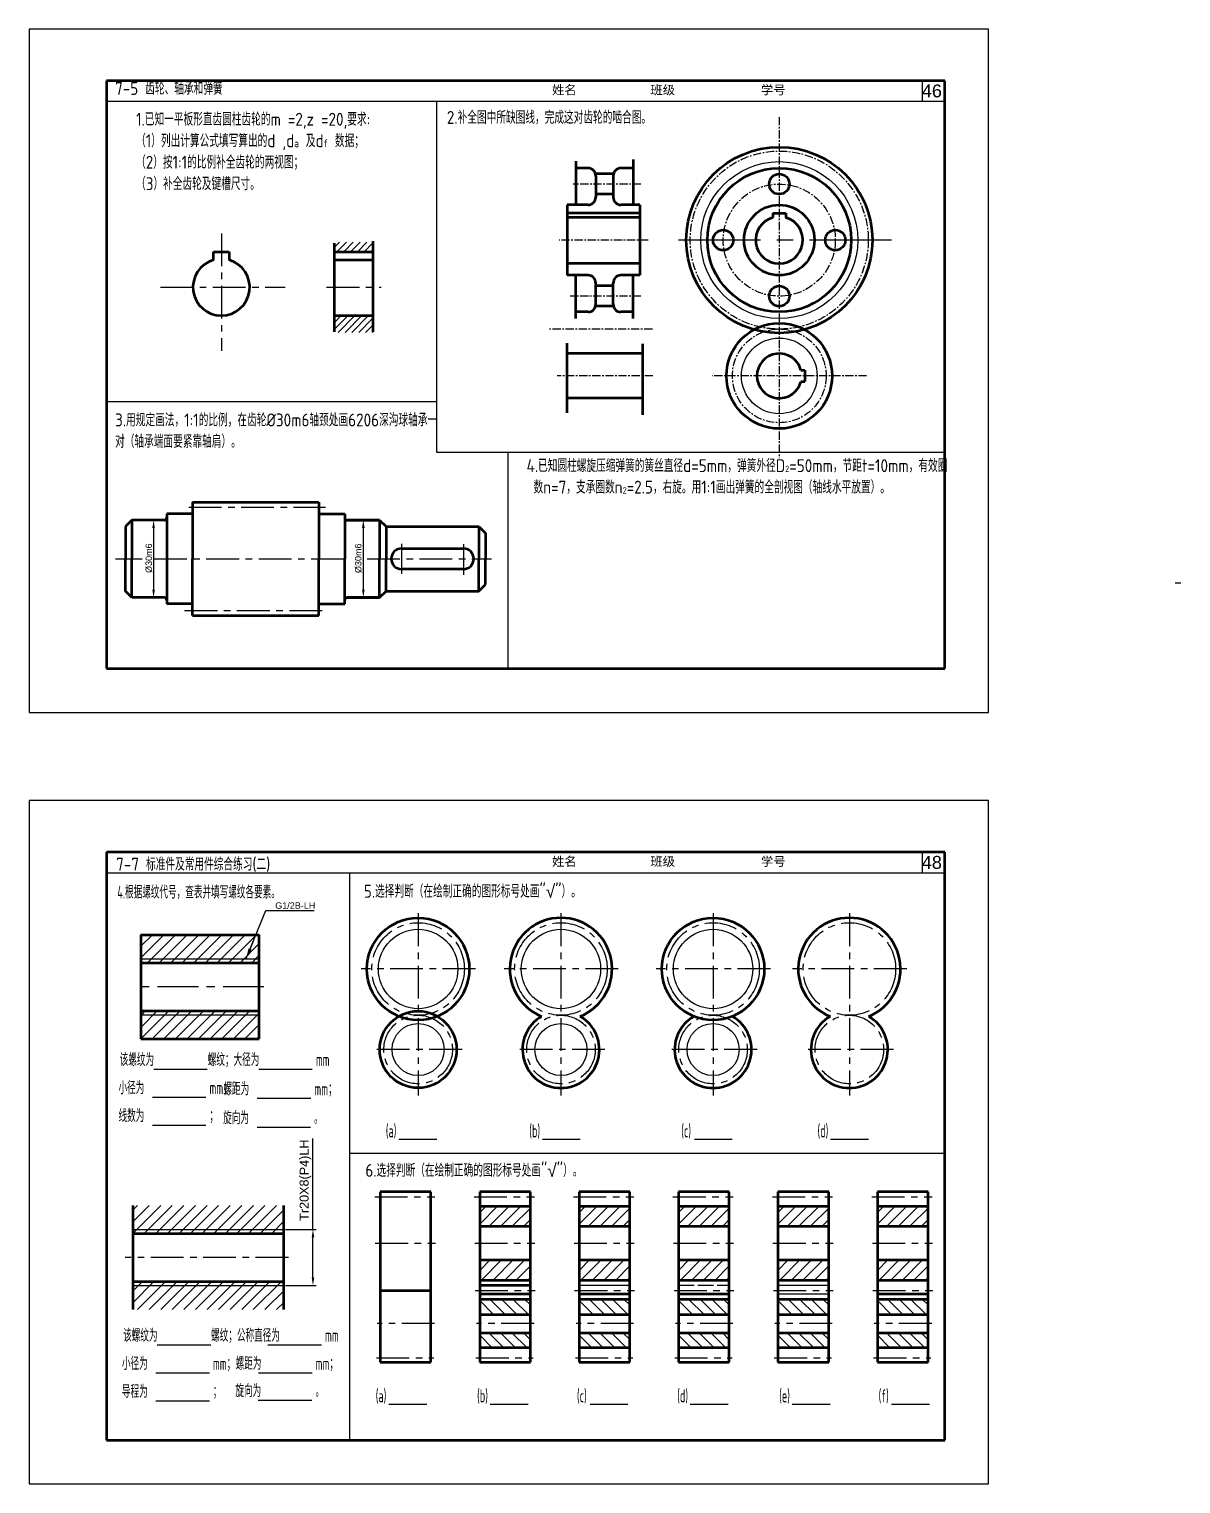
# Model space of a CAD drawing. Header units: millimetres. Extents: x 2332 to 3536, y 1191 to 2069.
# Drawn here: x 2748 to 3194, y 1191 to 1755 of the extents above; entities that cross this region are included whole.
import ezdxf
from ezdxf import colors
from ezdxf.entities.mleader import LeaderData, LeaderLine
from ezdxf.enums import TextEntityAlignment as Align
from ezdxf.math import Vec2, Vec3

# ---------------------------------------------------------------- set-up
doc = ezdxf.new("R2010")
doc.units = ezdxf.units.MM
doc.linetypes.add('ACAD_ISO02W100', pattern=[15, 12, -3])
doc.linetypes.add('CENTER', pattern=[50.8, 31.75, -6.35, 6.35, -6.35])
doc.layers.add('11(wz)', color=7, linetype='Continuous', lineweight=25)
doc.layers.add('粗实线', color=7, linetype='Continuous', lineweight=53)
for name, color, linetype in [('3中心线层', 1, 'CENTER'), ('4虚线层', 6, 'ACAD_ISO02W100'), ('ST文字', 7, 'Continuous'), ('TEXT', 7, 'Continuous'), ('THIN', 7, 'Continuous'), ('中心线', 1, 'CENTER'), ('尺寸标注', 250, 'Continuous'), ('文字', 7, 'Continuous'), ('细实线', 7, 'Continuous')]:
    doc.layers.add(name, color=color, linetype=linetype)
doc.styles.add('CTXT', font='', dxfattribs={"width": 0.67, "height": 5})
doc.styles.add('dim', font='arial.ttf')
doc.styles.add('样式 1', font='arial.ttf', dxfattribs={"height": 5})
doc.styles.add('汉字', font='gbenor.shx', dxfattribs={"height": 5, "bigfont": 'gbcbig.shx'})
doc.styles.get('CTXT').set_extended_font_data('FangSong_GB2312')
doc.dimstyles.new('ISO-25', dxfattribs={"dimtxt": 2.5, "dimasz": 3, "dimexe": 1.25, "dimexo": 0.625, "dimtad": 1, "dimdec": 0, "dimtxsty": 'dim', "dimcen": 2.5, "dimadec": 0, "dimazin": 0, "dimtfac": 1, "dimtdec": 0, "dimtmove": 0, "dimatfit": 3, "dimfxl": 0, "dimarcsym": 0})
doc.dimstyles.new('ISO-25_WS', dxfattribs={"dimtxt": 2.5, "dimasz": 3, "dimexe": 1.25, "dimexo": 0.625, "dimtad": 1, "dimdec": 0, "dimdsep": 46, "dimtxsty": 'dim', "dimcen": 2.5, "dimadec": 0, "dimazin": 0, "dimtfac": 1, "dimtdec": 0, "dimtmove": 0, "dimatfit": 3, "dimfxl": 0, "dimtolj": 1, "dimtzin": 0, "dimarcsym": 0})
doc.dimstyles.get("Standard").update_dxf_attribs({"dimtxt": 2.5, "dimasz": 3, "dimexe": 0.18, "dimexo": 0.0625, "dimgap": 0.09, "dimtad": 0, "dimtih": 1, "dimtoh": 1, "dimdec": 0, "dimzin": 0, "dimdsep": 46, "dimtxsty": 'dim', "dimcen": 0.09, "dimadec": 0, "dimazin": 0, "dimtfac": 1, "dimtdec": 0, "dimtofl": 0, "dimtmove": 0, "dimatfit": 3, "dimfxl": 0, "dimtolj": 1, "dimtzin": 0, "dimarcsym": 0})

# ---------------------------------------------------------------- blocks, each defined once
blk = doc.blocks.new('*D9')
at = {"layer": 'Defpoints', "color": 0, "transparency": 16777216}
for p in [(2846.57, 1289.93), (2857.89, 1289.93), (2846.57, 1268.22)]:
    blk.add_point(p, dxfattribs=at)
at = {"layer": '尺寸标注', "color": 0, "lineweight": -2, "transparency": 16777216}
for p, q in [((2857.89, 1289.93), (2857.89, 1325.2)), ((2847.19, 1289.93), (2859.14, 1289.93)), ((2857.89, 1271.22), (2857.89, 1286.93)), ((2847.19, 1268.22), (2859.14, 1268.22))]:
    blk.add_line(p, q, dxfattribs=at)
at = {"layer": '尺寸标注', "color": 0, "transparency": 16777216}
for points in [[(2857.39, 1286.93), (2858.39, 1286.93), (2857.89, 1289.93)], [(2857.39, 1271.22), (2858.39, 1271.22), (2857.89, 1268.22)]]:
    blk.add_solid(points, dxfattribs=at)
at = {"layer": '尺寸标注', "color": 0, "transparency": 16777216, "insert": (2854.98, 1309.06), "char_height": 3.5, "attachment_point": 5, "rotation": 90, "style": 'dim'}
blk.add_mtext('\\A1;Tr20X8(P4)LH', dxfattribs=at)
blk = doc.blocks.new('*D33')
at = {"layer": 'Defpoints', "color": 0, "transparency": 16777216}
for p in [(2870.21, 1565.05), (2870.21, 1535.05), (2877.41, 1535.05)]:
    blk.add_point(p, dxfattribs=at)
at = {"layer": 'ST文字', "color": 0, "lineweight": -2, "transparency": 16777216}
for p, q in [((2871.74, 1565.05), (2881.81, 1565.05)), ((2877.41, 1562.05), (2877.41, 1538.05)), ((2871.74, 1535.05), (2881.81, 1535.05))]:
    blk.add_line(p, q, dxfattribs=at)
at = {"layer": 'ST文字', "color": 0, "transparency": 16777216}
for points in [[(2876.91, 1562.05), (2877.91, 1562.05), (2877.41, 1565.05)], [(2876.91, 1538.05), (2877.91, 1538.05), (2877.41, 1535.05)]]:
    blk.add_solid(points, dxfattribs=at)
blk = doc.blocks.new('*D34')
at = {"layer": 'Defpoints', "color": 0, "transparency": 16777216}
for p in [(2801.21, 1565.05), (2796.09, 1535.05), (2800.21, 1535.05)]:
    blk.add_point(p, dxfattribs=at)
at = {"layer": 'ST文字', "color": 0, "lineweight": -2, "transparency": 16777216}
for p, q in [((2799.68, 1565.05), (2791.69, 1565.05)), ((2796.09, 1562.05), (2796.09, 1538.05)), ((2798.68, 1535.05), (2791.69, 1535.05))]:
    blk.add_line(p, q, dxfattribs=at)
at = {"layer": 'ST文字', "color": 0, "transparency": 16777216}
for points in [[(2795.59, 1562.05), (2796.59, 1562.05), (2796.09, 1565.05)], [(2795.59, 1538.05), (2796.59, 1538.05), (2796.09, 1535.05)]]:
    blk.add_solid(points, dxfattribs=at)

msp = doc.modelspace()

# ---------------------------------------------------------------- hatches: boundary and pattern name
at = {"layer": '细实线'}
h = msp.add_hatch(dxfattribs=at)
h.set_pattern_fill('ANSI31', color=256, scale=15, style=0)
h.set_pattern_definition([(45, (2246.0225, 1607.5438), (-1.325825, 1.325825), [])])
h.paths.add_polyline_path([(2881.12, 1669.16), (2881.12, 1672.86), (2866.12, 1672.86), (2866.12, 1669.16)])
h.paths.add_polyline_path([(2881.12, 1637.86), (2881.12, 1644.36), (2866.12, 1644.36), (2866.12, 1637.86)])
at = {"layer": '细实线', "ltscale": 0.2}
h = msp.add_hatch(dxfattribs=at)
h.set_pattern_fill('ANSI31', color=256, style=0)
h.set_pattern_definition([(45, (1642.6342, 1203.178), (-2.245064, 2.245064), [])])
h.paths.add_polyline_path([(2837.08, 1394.9), (2837.08, 1404.26), (2791.12, 1404.26), (2791.12, 1394.9)])
h.paths.add_polyline_path([(2791.12, 1394.9), (2791.12, 1393.4), (2837.08, 1393.4), (2837.08, 1394.9)])
h.paths.add_polyline_path([(2791.12, 1374.68), (2791.12, 1373.18), (2837.08, 1373.18), (2837.08, 1374.68)])
h.paths.add_polyline_path([(2791.12, 1373.18), (2791.12, 1363.83), (2837.08, 1363.83), (2837.08, 1373.18)])
h = msp.add_hatch(dxfattribs=at)
h.set_pattern_fill('ANSI31', color=256, style=0)
h.set_pattern_definition([(45, (1656.536, 1194.185), (-2.245064, 2.245064), [])])
h.paths.add_polyline_path([(2846.57, 1299.29), (2788, 1299.29), (2788, 1289.93), (2846.57, 1289.93)])
h.paths.add_polyline_path([(2846.57, 1289.93), (2788, 1289.93), (2788, 1288.43), (2846.57, 1288.43)])
h.paths.add_polyline_path([(2846.57, 1269.72), (2788, 1269.72), (2788, 1268.22), (2846.57, 1268.22)])
h.paths.add_polyline_path([(2846.57, 1268.22), (2788, 1268.22), (2788, 1258.86), (2846.57, 1258.86)])
at = {"layer": '细实线'}
h = msp.add_hatch(dxfattribs=at)
h.set_pattern_fill('ANSI31', color=256, style=0)
h.set_pattern_definition([(45, (2065.7898, 1203.1295), (-2.245064, 2.245064), [])])
h.paths.add_polyline_path([(2922.53, 1299), (2922.53, 1291.21), (2942.19, 1291.21), (2942.19, 1299)])
h.paths.add_polyline_path([(2922.53, 1278.11), (2922.53, 1270.32), (2942.19, 1270.32), (2942.19, 1278.11)])
h = msp.add_hatch(dxfattribs=at)
h.set_pattern_fill('ANSI31', color=256, style=0)
h.set_pattern_definition([(45, (2104.3343, 1203.1295), (-2.245064, 2.245064), [])])
h.paths.add_polyline_path([(2961.07, 1299), (2961.07, 1291.21), (2980.73, 1291.21), (2980.73, 1299)])
h.paths.add_polyline_path([(2961.07, 1278.11), (2961.07, 1270.32), (2980.73, 1270.32), (2980.73, 1278.11)])
h = msp.add_hatch(dxfattribs=at)
h.set_pattern_fill('ANSI31', color=256, style=0)
h.set_pattern_definition([(45, (2142.8788, 1203.1295), (-2.245064, 2.245064), [])])
h.paths.add_polyline_path([(2999.61, 1299), (2999.61, 1291.21), (3019.28, 1291.21), (3019.28, 1299)])
h.paths.add_polyline_path([(2999.61, 1278.11), (2999.61, 1270.32), (3019.28, 1270.32), (3019.28, 1278.11)])
h = msp.add_hatch(dxfattribs=at)
h.set_pattern_fill('ANSI31', color=256, style=0)
h.set_pattern_definition([(45, (2181.4232, 1203.1295), (-2.245064, 2.245064), [])])
h.paths.add_polyline_path([(3038.16, 1299), (3038.16, 1291.21), (3057.82, 1291.21), (3057.82, 1299)])
h.paths.add_polyline_path([(3038.16, 1278.11), (3038.16, 1270.32), (3057.82, 1270.32), (3057.82, 1278.11)])
h = msp.add_hatch(dxfattribs=at)
h.set_pattern_fill('ANSI31', color=256, style=0)
h.set_pattern_definition([(45, (2219.9677, 1203.1295), (-2.245064, 2.245064), [])])
h.paths.add_polyline_path([(3076.7, 1299), (3076.7, 1291.21), (3096.37, 1291.21), (3096.37, 1299)])
h.paths.add_polyline_path([(3076.7, 1278.11), (3076.7, 1270.32), (3096.37, 1270.32), (3096.37, 1278.11)])
h = msp.add_hatch(dxfattribs=at)
h.set_pattern_fill('ANSI31', color=256, angle=90, style=0)
h.set_pattern_definition([(135, (2065.7898, 1203.1295), (-2.245064, -2.245064), [])])
h.paths.add_polyline_path([(2922.53, 1262.82), (2922.53, 1256.98), (2942.19, 1256.98), (2942.19, 1262.82)])
h.paths.add_polyline_path([(2922.53, 1249.87), (2922.53, 1244.03), (2942.19, 1244.03), (2942.19, 1249.87)])
h = msp.add_hatch(dxfattribs=at)
h.set_pattern_fill('ANSI31', color=256, angle=90, style=0)
h.set_pattern_definition([(135, (2104.3343, 1203.1295), (-2.245064, -2.245064), [])])
h.paths.add_polyline_path([(2961.07, 1262.82), (2961.07, 1256.98), (2980.73, 1256.98), (2980.73, 1262.82)])
h.paths.add_polyline_path([(2961.07, 1249.87), (2961.07, 1244.03), (2980.73, 1244.03), (2980.73, 1249.87)])
h = msp.add_hatch(dxfattribs=at)
h.set_pattern_fill('ANSI31', color=256, angle=90, style=0)
h.set_pattern_definition([(135, (2142.8788, 1203.1295), (-2.245064, -2.245064), [])])
h.paths.add_polyline_path([(2999.61, 1262.82), (2999.61, 1256.98), (3019.28, 1256.98), (3019.28, 1262.82)])
h.paths.add_polyline_path([(2999.61, 1249.87), (2999.61, 1244.03), (3019.28, 1244.03), (3019.28, 1249.87)])
h = msp.add_hatch(dxfattribs=at)
h.set_pattern_fill('ANSI31', color=256, angle=90, style=0)
h.set_pattern_definition([(135, (2181.4232, 1203.1295), (-2.245064, -2.245064), [])])
h.paths.add_polyline_path([(3038.16, 1262.82), (3038.16, 1256.98), (3057.82, 1256.98), (3057.82, 1262.82)])
h.paths.add_polyline_path([(3038.16, 1249.87), (3038.16, 1244.03), (3057.82, 1244.03), (3057.82, 1249.87)])
h = msp.add_hatch(dxfattribs=at)
h.set_pattern_fill('ANSI31', color=256, angle=90, style=0)
h.set_pattern_definition([(135, (2219.9677, 1203.1295), (-2.245064, -2.245064), [])])
h.paths.add_polyline_path([(3076.7, 1262.82), (3076.7, 1256.98), (3096.37, 1256.98), (3096.37, 1262.82)])
h.paths.add_polyline_path([(3076.7, 1249.87), (3076.7, 1244.03), (3096.37, 1244.03), (3096.37, 1249.87)])

# ---------------------------------------------------------------- linework, layer by layer
at = {"layer": '11(wz)'}
for p, q in [((2891.19, 1324.98), (2905.89, 1324.98)), ((2946.83, 1324.98), (2961.53, 1324.98)), ((3005.74, 1324.98), (3020.44, 1324.98)), ((3058.55, 1324.98), (3073.25, 1324.98)), ((2887.29, 1222.23), (2901.99, 1222.23)), ((2926.59, 1222.23), (2941.29, 1222.23)), ((2965.31, 1222.23), (2980.01, 1222.23)), ((3004.18, 1222.23), (3018.88, 1222.23)), ((3043.7, 1222.23), (3058.4, 1222.23)), ((3082.24, 1222.23), (3096.95, 1222.23))]:
    msp.add_line(p, q, dxfattribs=at)
at = {"layer": '3中心线层', "color": 7, "ltscale": 0.4}
for p, q in [((2822.36, 1676.27), (2822.36, 1630.73)), ((2798.74, 1655.36), (2847.13, 1655.36)), ((2863.18, 1655.36), (2884.38, 1655.36)), ((2809.75, 1570.05), (2862.79, 1570.05)), ((2892.21, 1555.91), (2892.21, 1544.21)), ((2796.22, 1550.05), (2871.58, 1550.05)), ((2878.89, 1550.05), (2922.56, 1550.05)), ((2808.11, 1530.05), (2862.52, 1530.05)), ((2920.86, 1390.97), (2876.6, 1390.97)), ((2976.22, 1390.97), (2931.97, 1390.97)), ((3035.22, 1390.97), (2990.96, 1390.97)), ((3088.06, 1390.97), (3043.8, 1390.97)), ((2915.69, 1359.73), (2882.35, 1359.73)), ((2971.06, 1359.73), (2937.72, 1359.73)), ((3030.05, 1359.73), (2996.71, 1359.73)), ((3082.89, 1359.73), (3049.56, 1359.73)), ((2881.82, 1302.6), (2905.17, 1302.6)), ((2920.37, 1302.6), (2943.72, 1302.6)), ((2958.91, 1302.6), (2982.26, 1302.6)), ((2997.45, 1302.6), (3020.81, 1302.6)), ((3036, 1302.6), (3059.35, 1302.6)), ((3074.54, 1302.6), (3097.9, 1302.6)), ((2882.04, 1284.66), (2905.34, 1284.66)), ((2920.58, 1284.66), (2943.89, 1284.66)), ((2959.13, 1284.66), (2982.43, 1284.66)), ((2997.67, 1284.66), (3020.98, 1284.66)), ((3036.21, 1284.66), (3059.52, 1284.66)), ((3074.76, 1284.66), (3098.06, 1284.66)), ((2848.36, 1279.07), (2785.08, 1279.07)), ((2920.77, 1266.29), (2943.99, 1266.29)), ((2959.32, 1266.29), (2982.54, 1266.29)), ((2997.86, 1266.29), (3021.08, 1266.29)), ((3036.41, 1266.29), (3059.62, 1266.29)), ((3074.95, 1266.29), (3098.17, 1266.29)), ((2905.05, 1253.42), (2882.78, 1253.42)), ((2943.59, 1253.42), (2921.32, 1253.42)), ((2982.14, 1253.42), (2959.87, 1253.42)), ((3020.68, 1253.42), (2998.41, 1253.42)), ((3059.23, 1253.42), (3036.96, 1253.42)), ((3097.77, 1253.42), (3075.5, 1253.42)), ((2882.54, 1240.13), (2904.75, 1240.13)), ((2921.09, 1240.13), (2943.3, 1240.13)), ((2959.63, 1240.13), (2981.84, 1240.13)), ((2998.18, 1240.13), (3020.39, 1240.13)), ((3036.72, 1240.13), (3058.93, 1240.13)), ((3075.26, 1240.13), (3097.47, 1240.13))]:
    msp.add_line(p, q, dxfattribs=at)
at = {"layer": '3中心线层', "color": 7}
for p, q in [((2822.36, 1635.36), (2822.49, 1635.36)), ((2961.07, 1268.32), (2980.73, 1268.32))]:
    msp.add_line(p, q, dxfattribs=at)
at = {"layer": '3中心线层', "color": 7, "ltscale": 0.9}
for p, q in [((2916.21, 1555.68), (2916.21, 1543.87)), ((2781.39, 1550.05), (2791.63, 1550.05)), ((2922.56, 1550.05), (2927.08, 1550.05))]:
    msp.add_line(p, q, dxfattribs=at)
at = {"layer": '3中心线层', "color": 7, "ltscale": 0.5}
msp.add_line((2838.88, 1384.04), (2789.45, 1384.04), dxfattribs=at)
at = {"layer": '3中心线层', "color": 7, "ltscale": 0.4}
for points in [[(2898.65, 1412.57), (2898.65, 1341.95)], [(2954.02, 1412.57), (2954.02, 1341.95)], [(3013.01, 1412.57), (3013.01, 1341.95)], [(3065.85, 1412.57), (3065.85, 1341.95)]]:
    msp.add_lwpolyline(points, dxfattribs=at)
for centre, radius in [((2898.65, 1390.97), 17.94), ((2954.02, 1390.97), 17.94), ((3013.01, 1390.97), 17.94), ((3065.85, 1390.97), 17.94), ((2898.65, 1359.73), 13.29), ((2954.02, 1359.73), 13.29), ((3013.01, 1359.73), 13.29), ((3065.85, 1359.73), 13.29)]:
    msp.add_circle(centre, radius, dxfattribs=at)
at = {"layer": '4虚线层', "color": 7, "ltscale": 0.5}
msp.add_line((2999.61, 1268.32), (3019.28, 1268.32), dxfattribs=at)
at = {"layer": 'TEXT', "linetype": 'Continuous'}
for p, q in [((2796.16, 1352.16), (2816.91, 1352.16)), ((2836.87, 1352.16), (2857.62, 1352.16)), ((2795.63, 1341.25), (2816.38, 1341.25)), ((2836.29, 1340.83), (2857.05, 1340.83)), ((2795.63, 1330.43), (2816.38, 1330.43)), ((2836.21, 1329.63), (2856.96, 1329.63)), ((2797.48, 1245.24), (2818.24, 1245.24)), ((2840.41, 1245.24), (2861.17, 1245.24)), ((2796.95, 1234.33), (2817.71, 1234.33)), ((2836.79, 1234.33), (2857.54, 1234.33)), ((2796.95, 1223.51), (2817.71, 1223.51)), ((2836.7, 1223.77), (2857.46, 1223.77))]:
    msp.add_line(p, q, dxfattribs=at)
at = {"layer": 'THIN', "ltscale": 0.2}
for p, q in [((3094.02, 1735.48), (3094.02, 1727.48)), ((3094.02, 1436.27), (3094.02, 1428.27))]:
    msp.add_line(p, q, dxfattribs=at)
at = {"layer": '中心线', "color": 7, "ltscale": 0.1}
for p, q in [((3038.67, 1721.34), (3038.67, 1589.08)), ((2984.99, 1695.39), (2958.74, 1695.39)), ((2987.86, 1673.66), (2953.32, 1673.66)), ((2984.97, 1651.93), (2957.66, 1651.93)), ((2989.49, 1639.15), (2949.62, 1639.15)), ((2989.66, 1620.99), (2952.6, 1620.99)), ((3072.53, 1620.99), (3012.63, 1620.99))]:
    msp.add_line(p, q, dxfattribs=at)
at = {"layer": '中心线', "color": 7}
msp.add_line((3082.15, 1673.66), (2998.89, 1673.66), dxfattribs=at)
at = {"layer": '中心线', "color": 7, "ltscale": 0.3}
msp.add_line((3192.17, 1540.71), (3194.37, 1540.71), dxfattribs=at)
at = {"layer": '中心线', "color": 7, "ltscale": 0.1}
for centre, radius in [((3038.67, 1673.66), 34.52), ((3038.67, 1673.66), 21.73), ((3038.67, 1620.99), 18.16)]:
    msp.add_circle(centre, radius, dxfattribs=at)
at = {"layer": '粗实线', "color": 7}
for p, q in [((3102.83, 1735.48), (2777.83, 1735.48)), ((2777.83, 1735.48), (2777.83, 1507.48)), ((3102.83, 1507.48), (3102.83, 1735.48)), ((2959.82, 1704.2), (2959.82, 1687.32)), ((2982.03, 1704.85), (2982.03, 1687.32)), ((2964.53, 1701.55), (2959.82, 1701.55)), ((2974.39, 1699.32), (2967.43, 1699.32)), ((2967.53, 1698.55), (2967.53, 1690.32)), ((2974.29, 1698.55), (2974.29, 1690.32)), ((2982.03, 1701.55), (2977.29, 1701.55)), ((2956.49, 1687.32), (2956.49, 1660)), ((2959.82, 1687.32), (2956.49, 1687.32)), ((2964.53, 1687.32), (2959.82, 1687.32)), ((2974.29, 1691.46), (2967.53, 1691.46)), ((2984.58, 1687.32), (2977.29, 1687.32)), ((2984.58, 1687.32), (2984.58, 1660)), ((2984.58, 1684.08), (2956.49, 1684.08)), ((2984.58, 1682.43), (2956.49, 1682.43)), ((3036.15, 1684.08), (3041.18, 1684.08)), ((3036.15, 1684.08), (3036.15, 1682.43)), ((3041.18, 1684.08), (3041.18, 1682.43)), ((2984.58, 1664.54), (2956.49, 1664.54)), ((2964.53, 1660), (2956.49, 1660)), ((2959.82, 1643.23), (2959.82, 1660)), ((2984.58, 1660), (2977.29, 1660)), ((2982.03, 1643.23), (2982.03, 1660)), ((2967.53, 1648.77), (2967.53, 1657)), ((2974.29, 1655.86), (2967.53, 1655.86)), ((2974.29, 1648.77), (2974.29, 1657)), ((2974.39, 1648.01), (2967.43, 1648.01)), ((2964.53, 1645.77), (2959.82, 1645.77)), ((2964.53, 1645.77), (2959.82, 1645.77)), ((2982.03, 1645.77), (2977.29, 1645.77)), ((2956.35, 1633.66), (2956.35, 1606.7)), ((2985.69, 1633.48), (2985.69, 1605.91)), ((2985.69, 1629.64), (2956.35, 1629.64)), ((3048.61, 1623.23), (3048.61, 1618.75)), ((2985.69, 1612.33), (2956.35, 1612.33)), ((2777.83, 1507.48), (3102.83, 1507.48)), ((3102.83, 1436.27), (2777.83, 1436.27)), ((2777.83, 1436.27), (2777.83, 1208.27)), ((3102.83, 1208.27), (3102.83, 1436.27)), ((2777.83, 1208.27), (3102.83, 1208.27))]:
    msp.add_line(p, q, dxfattribs=at)
at = {"layer": '粗实线'}
for p, q in [((2866.12, 1672.52), (2866.12, 1638.05)), ((2881.12, 1673.19), (2881.12, 1638.05)), ((2819.36, 1669.16), (2825.36, 1669.16)), ((2819.36, 1665.95), (2819.36, 1669.16)), ((2825.36, 1669.16), (2825.36, 1665.95)), ((2866.12, 1669.16), (2881.12, 1669.16)), ((2866.12, 1665.95), (2881.12, 1665.95)), ((2866.12, 1644.36), (2881.12, 1644.36)), ((2811.21, 1572.05), (2860.21, 1572.05)), ((2811.21, 1572.05), (2811.21, 1550.05)), ((2860.21, 1572.05), (2860.21, 1550.05)), ((2860.21, 1572.05), (2860.21, 1550.05)), ((2787.71, 1565.05), (2785.21, 1562.55)), ((2800.21, 1565.05), (2787.71, 1565.05)), ((2787.71, 1565.05), (2787.71, 1550.05)), ((2811.21, 1567.55), (2801.21, 1567.55)), ((2801.21, 1567.55), (2801.21, 1532.55)), ((2860.21, 1567.55), (2870.21, 1567.55)), ((2870.21, 1567.55), (2870.21, 1550.05)), ((2870.21, 1565.05), (2883.71, 1565.05)), ((2883.71, 1565.05), (2871.21, 1565.05)), ((2883.71, 1565.05), (2886.21, 1562.55)), ((2883.71, 1565.05), (2883.71, 1550.05)), ((2785.21, 1562.55), (2785.21, 1550.05)), ((2870.21, 1562.55), (2870.21, 1550.05)), ((2886.21, 1562.55), (2886.21, 1550.05)), ((2886.21, 1562.55), (2922.21, 1562.55)), ((2922.21, 1562.55), (2924.71, 1560.05)), ((2922.21, 1562.55), (2922.21, 1550.05)), ((2924.71, 1560.05), (2924.71, 1550.05)), ((2892.21, 1554.05), (2916.21, 1554.05)), ((2785.21, 1537.55), (2785.21, 1550.05)), ((2787.71, 1535.05), (2787.71, 1550.05)), ((2811.21, 1528.05), (2811.21, 1550.05)), ((2860.21, 1528.05), (2860.21, 1550.05)), ((2860.21, 1528.05), (2860.21, 1550.05)), ((2870.21, 1537.55), (2870.21, 1550.05)), ((2870.21, 1532.55), (2870.21, 1550.05)), ((2883.71, 1535.05), (2883.71, 1550.05)), ((2886.21, 1537.55), (2886.21, 1550.05)), ((2916.21, 1546.05), (2892.21, 1546.05)), ((2922.21, 1537.55), (2922.21, 1550.05)), ((2924.71, 1540.05), (2924.71, 1550.05)), ((2787.71, 1535.05), (2785.21, 1537.55)), ((2787.71, 1535.05), (2785.21, 1537.55)), ((2800.21, 1535.05), (2787.71, 1535.05)), ((2800.21, 1535.05), (2787.71, 1535.05)), ((2870.21, 1535.05), (2883.71, 1535.05)), ((2883.71, 1535.05), (2871.21, 1535.05)), ((2883.71, 1535.05), (2872.71, 1535.05)), ((2883.71, 1535.05), (2886.21, 1537.55)), ((2886.21, 1537.55), (2922.21, 1537.55)), ((2922.21, 1537.55), (2924.71, 1540.05)), ((2811.21, 1532.55), (2801.21, 1532.55)), ((2860.21, 1532.55), (2870.21, 1532.55)), ((2811.21, 1528.05), (2860.21, 1528.05)), ((2791.12, 1404.26), (2791.12, 1363.83)), ((2791.12, 1404.26), (2837.08, 1404.26)), ((2837.08, 1363.83), (2837.08, 1404.26)), ((2791.12, 1393.4), (2837.08, 1393.4)), ((2791.12, 1374.68), (2837.08, 1374.68)), ((2791.12, 1363.83), (2837.08, 1363.83)), ((2883.98, 1304.5), (2883.98, 1238.52)), ((2903.64, 1304.5), (2883.98, 1304.5)), ((2903.64, 1238.52), (2903.64, 1304.5)), ((2922.53, 1304.5), (2922.53, 1238.52)), ((2942.19, 1304.5), (2922.53, 1304.5)), ((2942.19, 1238.52), (2942.19, 1304.5)), ((2961.07, 1304.5), (2961.07, 1238.52)), ((2980.73, 1304.5), (2961.07, 1304.5)), ((2980.73, 1238.52), (2980.73, 1304.5)), ((2999.61, 1304.5), (2999.61, 1238.52)), ((3019.28, 1304.5), (2999.61, 1304.5)), ((3019.28, 1238.52), (3019.28, 1304.5)), ((3038.16, 1304.5), (3038.16, 1238.52)), ((3057.82, 1304.5), (3038.16, 1304.5)), ((3057.82, 1238.52), (3057.82, 1304.5)), ((3076.7, 1304.5), (3076.7, 1238.52)), ((3096.37, 1304.5), (3076.7, 1304.5)), ((3096.37, 1238.52), (3096.37, 1304.5)), ((2788, 1299.29), (2788, 1258.86)), ((2846.57, 1258.86), (2846.57, 1299.29)), ((2922.53, 1299), (2942.19, 1299)), ((2961.07, 1299), (2980.73, 1299)), ((2999.61, 1299), (3019.28, 1299)), ((3038.16, 1299), (3057.82, 1299)), ((3076.7, 1299), (3096.37, 1299)), ((2788, 1288.43), (2846.57, 1288.43)), ((2922.53, 1291.21), (2942.19, 1291.21)), ((2961.07, 1291.21), (2980.73, 1291.21)), ((2999.61, 1291.21), (3019.28, 1291.21)), ((3038.16, 1291.21), (3057.82, 1291.21)), ((3076.7, 1291.21), (3096.37, 1291.21)), ((2922.53, 1278.11), (2942.19, 1278.11)), ((2961.07, 1278.11), (2980.73, 1278.11)), ((2999.61, 1278.11), (3019.28, 1278.11)), ((3038.16, 1278.11), (3057.82, 1278.11)), ((3076.7, 1278.11), (3096.37, 1278.11)), ((2788, 1269.72), (2846.57, 1269.72)), ((2922.53, 1270.32), (2942.19, 1270.32)), ((2961.07, 1270.32), (2980.73, 1270.32)), ((2999.61, 1270.32), (3019.28, 1270.32)), ((3038.16, 1270.32), (3057.82, 1270.32)), ((3076.7, 1270.32), (3096.37, 1270.32)), ((2883.98, 1266.29), (2903.64, 1266.29)), ((2922.53, 1268.32), (2942.19, 1268.32)), ((2942.19, 1264.82), (2922.53, 1264.82)), ((2980.73, 1264.82), (2961.07, 1264.82)), ((3019.28, 1264.82), (2999.61, 1264.82)), ((3096.37, 1264.82), (3076.7, 1264.82)), ((2942.19, 1262.82), (2922.53, 1262.82)), ((2980.73, 1262.82), (2961.07, 1262.82)), ((3019.28, 1262.82), (2999.61, 1262.82)), ((3057.82, 1262.82), (3038.16, 1262.82)), ((3096.37, 1262.82), (3076.7, 1262.82)), ((2922.53, 1256.98), (2942.19, 1256.98)), ((2961.07, 1256.98), (2980.73, 1256.98)), ((2999.61, 1256.98), (3019.28, 1256.98)), ((3038.16, 1256.98), (3057.82, 1256.98)), ((3076.7, 1256.98), (3096.37, 1256.98)), ((2922.53, 1249.87), (2942.19, 1249.87)), ((2961.07, 1249.87), (2980.73, 1249.87)), ((2999.61, 1249.87), (3019.28, 1249.87)), ((3038.16, 1249.87), (3057.82, 1249.87)), ((3076.7, 1249.87), (3096.37, 1249.87)), ((2942.19, 1244.03), (2922.53, 1244.03)), ((2980.73, 1244.03), (2961.07, 1244.03)), ((3019.28, 1244.03), (2999.61, 1244.03)), ((3057.82, 1244.03), (3038.16, 1244.03)), ((3096.37, 1244.03), (3076.7, 1244.03)), ((2883.98, 1238.52), (2903.64, 1238.52)), ((2922.53, 1238.52), (2942.19, 1238.52)), ((2961.07, 1238.52), (2980.73, 1238.52)), ((2999.61, 1238.52), (3019.28, 1238.52)), ((3038.16, 1238.52), (3057.82, 1238.52)), ((3076.7, 1238.52), (3096.37, 1238.52))]:
    msp.add_line(p, q, dxfattribs=at)
at = {"layer": '粗实线', "color": 7}
for points in [[(3047.03, 1623.23), (3048.61, 1623.23)], [(3047.03, 1618.75), (3048.61, 1618.75)]]:
    msp.add_lwpolyline(points, dxfattribs=at)
for centre, radius in [((3038.67, 1673.66), 36.09), ((3038.67, 1673.66), 27.89), ((3038.67, 1695.39), 3.93), ((3038.67, 1673.66), 13.66), ((3016.94, 1673.66), 3.93), ((3060.4, 1673.66), 3.93), ((3038.67, 1651.93), 3.93), ((3038.67, 1620.99), 20.46)]:
    msp.add_circle(centre, radius, dxfattribs=at)
at = {"layer": '粗实线'}
for centre, radius in [((2898.65, 1390.97), 19.84), ((3013.01, 1390.97), 19.84), ((2898.65, 1359.73), 14.9)]:
    msp.add_circle(centre, radius, dxfattribs=at)
at = {"layer": '粗实线', "color": 7}
for centre, radius, start, end in [((2964.53, 1698.55), 3, 0, 90), ((2977.29, 1698.55), 3, 90, 180), ((2964.53, 1690.32), 3, 270, 0), ((2977.29, 1690.32), 3, 180, 270), ((3038.67, 1673.66), 9.13, 106.0039, 73.9961), ((2964.53, 1657), 3, 0, 90), ((2977.29, 1657), 3, 90, 180), ((2964.53, 1648.77), 3, 270, 0), ((2977.29, 1648.77), 3, 180, 270), ((3038.67, 1620.99), 8.66, 15.0087, 344.9913)]:
    msp.add_arc(centre, radius, start, end, dxfattribs=at)
at = {"layer": '粗实线'}
for centre, radius, start, end in [((2822.36, 1655.36), 11, 105.8266, 74.1734), ((2800.21, 1566.05), 1, 270, 0), ((2871.21, 1566.05), 1, 180, 270), ((2892.21, 1550.05), 4, 90, 270), ((2916.21, 1550.05), 4, 270, 90), ((2800.21, 1534.05), 1, 0, 90), ((2871.21, 1534.05), 1, 90, 180), ((2954.02, 1390.97), 19.84, 292.2247, 247.7753), ((3065.85, 1390.97), 19.84, 292.2247, 247.7753), ((2954.02, 1359.73), 14.9, 120.2445, 59.7555), ((3013.01, 1359.73), 14.9, 120.2445, 59.7555), ((3065.85, 1359.73), 14.9, 120.2445, 59.7555)]:
    msp.add_arc(centre, radius, start, end, dxfattribs=at)
at = {"layer": '细实线', "color": 7}
for p, q in [((3119.83, 1755.48), (2747.83, 1755.48)), ((2747.83, 1755.48), (2747.83, 1490.48)), ((3119.83, 1490.48), (3119.83, 1755.48)), ((2777.83, 1727.48), (3102.83, 1727.48)), ((2905.73, 1727.48), (2905.73, 1591.46)), ((2747.83, 1490.48), (3119.83, 1490.48)), ((3119.83, 1456.27), (2747.83, 1456.27)), ((2747.83, 1456.27), (2747.83, 1191.27)), ((3119.83, 1191.27), (3119.83, 1456.27)), ((2777.83, 1428.27), (3102.83, 1428.27)), ((2872.1, 1319.56), (3102.83, 1319.56)), ((2747.83, 1191.27), (3119.83, 1191.27))]:
    msp.add_line(p, q, dxfattribs=at)
at = {"layer": '细实线'}
for p, q in [((2777.83, 1611.03), (2905.73, 1611.03)), ((2905.73, 1591.46), (3102.83, 1591.46)), ((2933.41, 1591.46), (2933.41, 1507.48)), ((2872.1, 1428.27), (2872.1, 1208.27)), ((2788, 1289.93), (2846.57, 1289.93)), ((3038.16, 1268.32), (3057.82, 1268.32)), ((3057.82, 1264.82), (3038.16, 1264.82))]:
    msp.add_line(p, q, dxfattribs=at)
at = {"layer": '细实线', "ltscale": 0.2}
for p, q in [((2791.12, 1394.9), (2837.08, 1394.9)), ((2791.12, 1373.18), (2837.08, 1373.18)), ((2788, 1268.22), (2846.57, 1268.22))]:
    msp.add_line(p, q, dxfattribs=at)
at = {"layer": '细实线', "color": 7}
for centre, radius in [((3038.67, 1673.66), 30.43), ((3038.67, 1620.99), 14.69)]:
    msp.add_circle(centre, radius, dxfattribs=at)
at = {"layer": '细实线'}
for centre, radius in [((2898.65, 1390.97), 15.39), ((2954.02, 1390.97), 15.39), ((3013.01, 1390.97), 15.39), ((2898.65, 1359.73), 10.1), ((2954.02, 1359.73), 10.1), ((3013.01, 1359.73), 10.1)]:
    msp.add_circle(centre, radius, dxfattribs=at)

# ---------------------------------------------------------------- texts
at = {"layer": 'TEXT', "style": '汉字'}
msp.add_text('7-5 齿轮、轴承和弹簧', height=5, dxfattribs=at).set_placement((2781.17, 1729.98))
at = {"layer": 'TEXT', "style": 'dim'}
for p in [(2795.47, 1544.57), (2876.67, 1544.53)]:
    msp.add_text('%%c30m6', height=2.5, rotation=90, dxfattribs=at).set_placement(p)
at = {"layer": 'TEXT', "style": '汉字'}
msp.add_text('7-7 标准件及常用件综合练习(二)', height=5, dxfattribs=at).set_placement((2781.58, 1434.1), align=Align.TOP_LEFT)
at = {"layer": 'TEXT', "linetype": 'Continuous', "style": '汉字', "width": 0.667}
for s, p in [('该螺纹为', (2782.96, 1353.3)), ('螺纹；大径为', (2817.09, 1353.3)), ('mm', (2858.99, 1353.3)), ('小径为', (2782.5, 1342.39)), ('mm；', (2817.75, 1342.39)), ('螺距为 ', (2823.16, 1341.96)), ('mm；', (2858.42, 1341.96)), ('线数为  ', (2782.5, 1331.57)), ('；', (2817.75, 1331.57)), ('旋向为  ', (2823.08, 1330.77)), ('。', (2858.33, 1330.77)), ('(a)', (2886.11, 1325.68)), ('(b)', (2941.75, 1325.68)), ('(c)', (3000.66, 1325.68)), ('(d)', (3053.47, 1325.68)), ('该螺纹为', (2784.29, 1246.37)), ('螺纹；公称直径为', (2818.41, 1246.37)), ('mm', (2862.54, 1246.37)), ('小径为', (2783.82, 1235.46)), ('mm；', (2819.08, 1235.46)), ('螺距为 ', (2827.9, 1235.46)), ('mm；', (2858.92, 1235.46)), ('导程为  ', (2783.82, 1224.64)), ('旋向为  ', (2827.81, 1224.91)), ('；', (2819.08, 1224.64)), ('。', (2858.83, 1224.91)), ('(a)', (2882.21, 1222.93)), ('(b)', (2921.51, 1222.93)), ('(c)', (2960.23, 1222.93)), ('(d)', (2999.1, 1222.93)), ('(e)', (3038.62, 1222.93)), ('(f)', (3077.17, 1222.93))]:
    msp.add_text(s, height=5, dxfattribs=at).set_placement(p)
at = {"layer": 'TEXT', "linetype": 'Continuous', "char_height": 5, "attachment_point": 1, "style": '汉字'}
for s, insert, width in [('1.已知一平板形直齿圆柱齿轮的m =2,z =20,要求:\\P（1）列出计算公式填写算出的d ,d{\\H0.6x;a} 及d{\\H0.6x;f} 数据；\\P（2）按1:1的比例补全齿轮的两视图；\\P（3）补全齿轮及键槽尺寸。', (2789.3, 1723.02), 164.2246), ('2.补全图中所缺图线，完成这对齿轮的啮合图。', (2909.8, 1723.73), 1.13686837721616e-13), ('3.用规定画法，1:1的比例，在齿轮%%C30m6轴颈处画6206深沟球轴承一\\P对（轴承端面要紧靠轴肩）。', (2781.17, 1606.4), 149.5504), ('\\pt112.5;  4.已知圆柱螺旋压缩弹簧的簧丝直径d=5mm，弹簧外径D{\\H0.5x;2}=50mm，节距t=10mm，有效圈       数n=7，支承圈数n{\\H0.5x;2}=2.5，右旋。用1:1画出弹簧的全剖视图（轴线水平放置）。', (2935.27, 1588.68), 164.2246), ('5.选择判断（在绘制正确的图形标号处画"√"）。', (2877.6, 1423.61), 168.6874), ('6.选择判断（在绘制正确的图形标号处画"√"）。', (2878.2, 1315.37), 252.6837)]:
    msp.add_mtext(s, dxfattribs=dict(at, insert=insert, width=width))
at = {"layer": '尺寸标注', "color": 7, "char_height": 5, "width": 10, "attachment_point": 5, "style": '样式 1'}
for s, insert in [('46', (3097.83, 1731.48)), ('48', (3097.83, 1432.27))]:
    msp.add_mtext(s, dxfattribs=dict(at, insert=insert))
at = {"layer": '尺寸标注', "color": 7, "insert": (2843.26, 1414.28), "char_height": 2.5, "attachment_point": 7, "style": 'dim'}
msp.add_mtext('G1/2B-LH', dxfattribs=at)
at = {"layer": '文字', "color": 7, "char_height": 3.5, "width": 313.5, "attachment_point": 4}
for insert in [(2945.81, 1731.71), (2945.81, 1432.5)]:
    msp.add_mtext('{\\fSimSun|b0|i0|c134|p2;  姓名            班级              学号}', dxfattribs=dict(at, insert=insert))
at = {"layer": '细实线', "color": 7, "style": '汉字', "width": 0.667}
msp.add_text('4.根据螺纹代号，查表并填写螺纹各要素。', height=5, dxfattribs=at).set_placement((2782.04, 1418.27))

# ---------------------------------------------------------------- dimensions: what is measured, and where the dimension line sits
at = {"layer": 'ST文字'}
for base, p1, p2, picture, middle in [((2796.09, 1535.05), (2801.21, 1565.05), (2800.21, 1535.05), '*D34', (2796.09, 1550.05)), ((2877.41, 1535.05), (2870.21, 1565.05), (2870.21, 1535.05), '*D33', (2877.41, 1550.05))]:
    dim = msp.add_linear_dim(base=base, p1=p1, p2=p2, angle=90, text=' ', dimstyle='Standard', override={"dimtxt": 4.4, "dimasz": 3, "dimexe": 4.4, "dimexo": 1.527778, "dimgap": 2.2, "dimdec": 1, "dimtxsty": 'CTXT', "dimcen": 3, "dimtdec": 1, "dimtmove": 2}, dxfattribs=at)
    dim.commit()
    dim.dimension.update_dxf_attribs({"geometry": picture, "text_midpoint": middle})
at = {"layer": '尺寸标注', "color": 7}
dim = msp.add_linear_dim(base=(2857.89, 1289.93), p1=(2846.57, 1268.22), p2=(2846.57, 1289.93), angle=90, text='Tr20X8(P4)LH', dimstyle='ISO-25_WS', override={"dimtxt": 3.5}, dxfattribs=at)
dim.commit()
dim.dimension.update_dxf_attribs({"geometry": '*D9', "text_midpoint": (2857.89, 1309.06), "dimtype": 160})

# ---------------------------------------------------------------- leaders
at = {"layer": '尺寸标注', "color": 7, "annotation_type": 0, "has_hookline": 1, "hookline_direction": 0, "text_width": 15.06}
msp.add_leader([(2831.99, 1395.01), (2839.64, 1413.66), (2842.64, 1413.66)], dimstyle='ISO-25', override={"dimgap": 0.625, "dimtad": 1, "dimldrblk": 'None'}, dxfattribs=at)
at = {"layer": '细实线'}
ml = msp.add_multileader_mtext('Standard', dxfattribs=at)
ml.set_content('', color=256)
ml.set_leader_properties()
ml.build(insert=Vec2(0, 0))
ml.multileader.update_dxf_attribs({"text_right_attachment_type": 6, "dogleg_length": 0.36})
ctx = ml.context
ctx.base_point, ctx.plane_origin = Vec3(2836.14, 1404.26), Vec3(2831.99, 1395.01)
ctx.right_attachment = 6
notes = []
notes.append((ctx, [(0, (1, 1, 0), (2835.78, 1404.26), (1, 0), 0.36, [(0, [(2831.99, 1395.01)], 0, [])])]))
ctx.mtext.insert, ctx.mtext.flow_direction = Vec3(2838.14, 1406.26), 5
for ctx, leaders in notes:
    for number, flags, end, landing, length, lines in leaders:
        leader = LeaderData()
        leader.index, (leader.has_last_leader_line, leader.has_dogleg_vector, leader.attachment_direction) = number, flags
        leader.last_leader_point, leader.dogleg_vector, leader.dogleg_length = Vec3(end), Vec3(landing), length
        for number, points, colour, breaks in lines:
            line = LeaderLine()
            line.index, line.vertices, line.color, line.breaks = number, Vec3.list(points), colors.encode_raw_color(colour), breaks
            leader.lines.append(line)
        ctx.leaders.append(leader)

doc.saveas('drawing.dxf')
